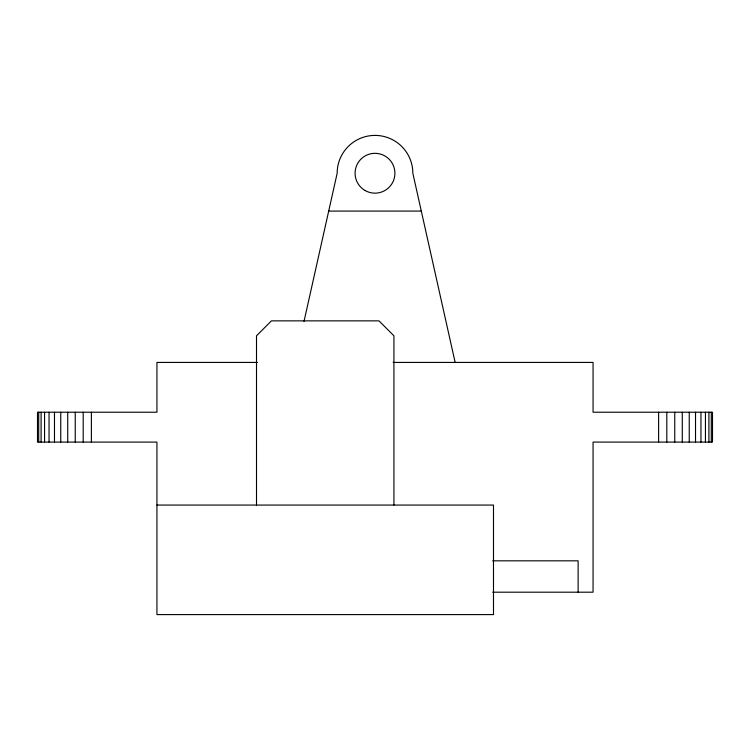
<?xml version="1.0" encoding="UTF-8"?>
<svg xmlns="http://www.w3.org/2000/svg" width="750" height="750" viewBox="0 0 750 750"><rect width="100%" height="100%" fill="white"/><g stroke="black" fill="none" stroke-linecap="round" stroke-linejoin="round"><path stroke-width="1.12" d="M304.003 321.459L337.162 173.241A37.837 37.837 0 0 1 375 135.403A37.837 37.837 0 0 1 412.838 173.241L455.156 362.428M328.697 211.078L421.303 211.078M257.447 362.428L156.938 362.428L156.938 412.219L37.5 412.219L37.5 442.087L156.938 442.087L156.938 614.597L493.491 614.597L493.491 505.069L156.938 505.069M393.141 362.428L593.062 362.428L593.062 412.219L712.5 412.219L712.5 442.087L593.062 442.087L593.062 592.191L492.666 592.191M492.666 560.831L578.128 560.831L578.128 592.191M711.281 412.219L711.281 442.087M708.909 412.219L708.909 442.087M705.441 412.219L705.441 442.087M700.95 412.219L700.95 442.087M695.522 412.219L695.522 442.087M689.25 412.219L689.25 442.087M682.284 412.219L682.284 442.087M674.756 412.219L674.756 442.087M666.806 412.219L666.806 442.087M658.612 412.219L658.612 442.087M393.919 505.069L393.919 335.794L378.984 320.859L271.444 320.859L256.509 335.794L256.509 505.069M91.388 412.219L91.388 442.087M83.194 412.219L83.194 442.087M75.244 412.219L75.244 442.087M67.716 412.219L67.716 442.087M60.75 412.219L60.75 442.087M54.478 412.219L54.478 442.087M49.05 412.219L49.05 442.087M44.559 412.219L44.559 442.087M41.091 412.219L41.091 442.087M38.719 412.219L38.719 442.087M365.044 190.491A19.912 19.912 0 0 0 394.913 173.241A19.912 19.912 0 0 0 365.044 155.991A19.912 19.912 0 0 0 365.044 190.491"/></g></svg>
